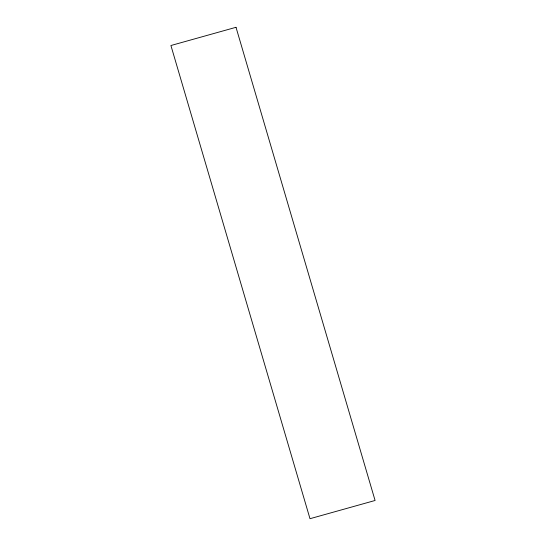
<?xml version="1.0" encoding="UTF-8"?>
<svg xmlns="http://www.w3.org/2000/svg" width="546" height="546" viewBox="0 0 546 546"><rect width="100%" height="100%" fill="white"/><g stroke="black" fill="none" stroke-linecap="round" stroke-linejoin="round"><path stroke-width="0.82" d="M236.008 27.3L170.918 45.516L309.991 518.7L375.082 500.484L236.008 27.3"/></g></svg>
